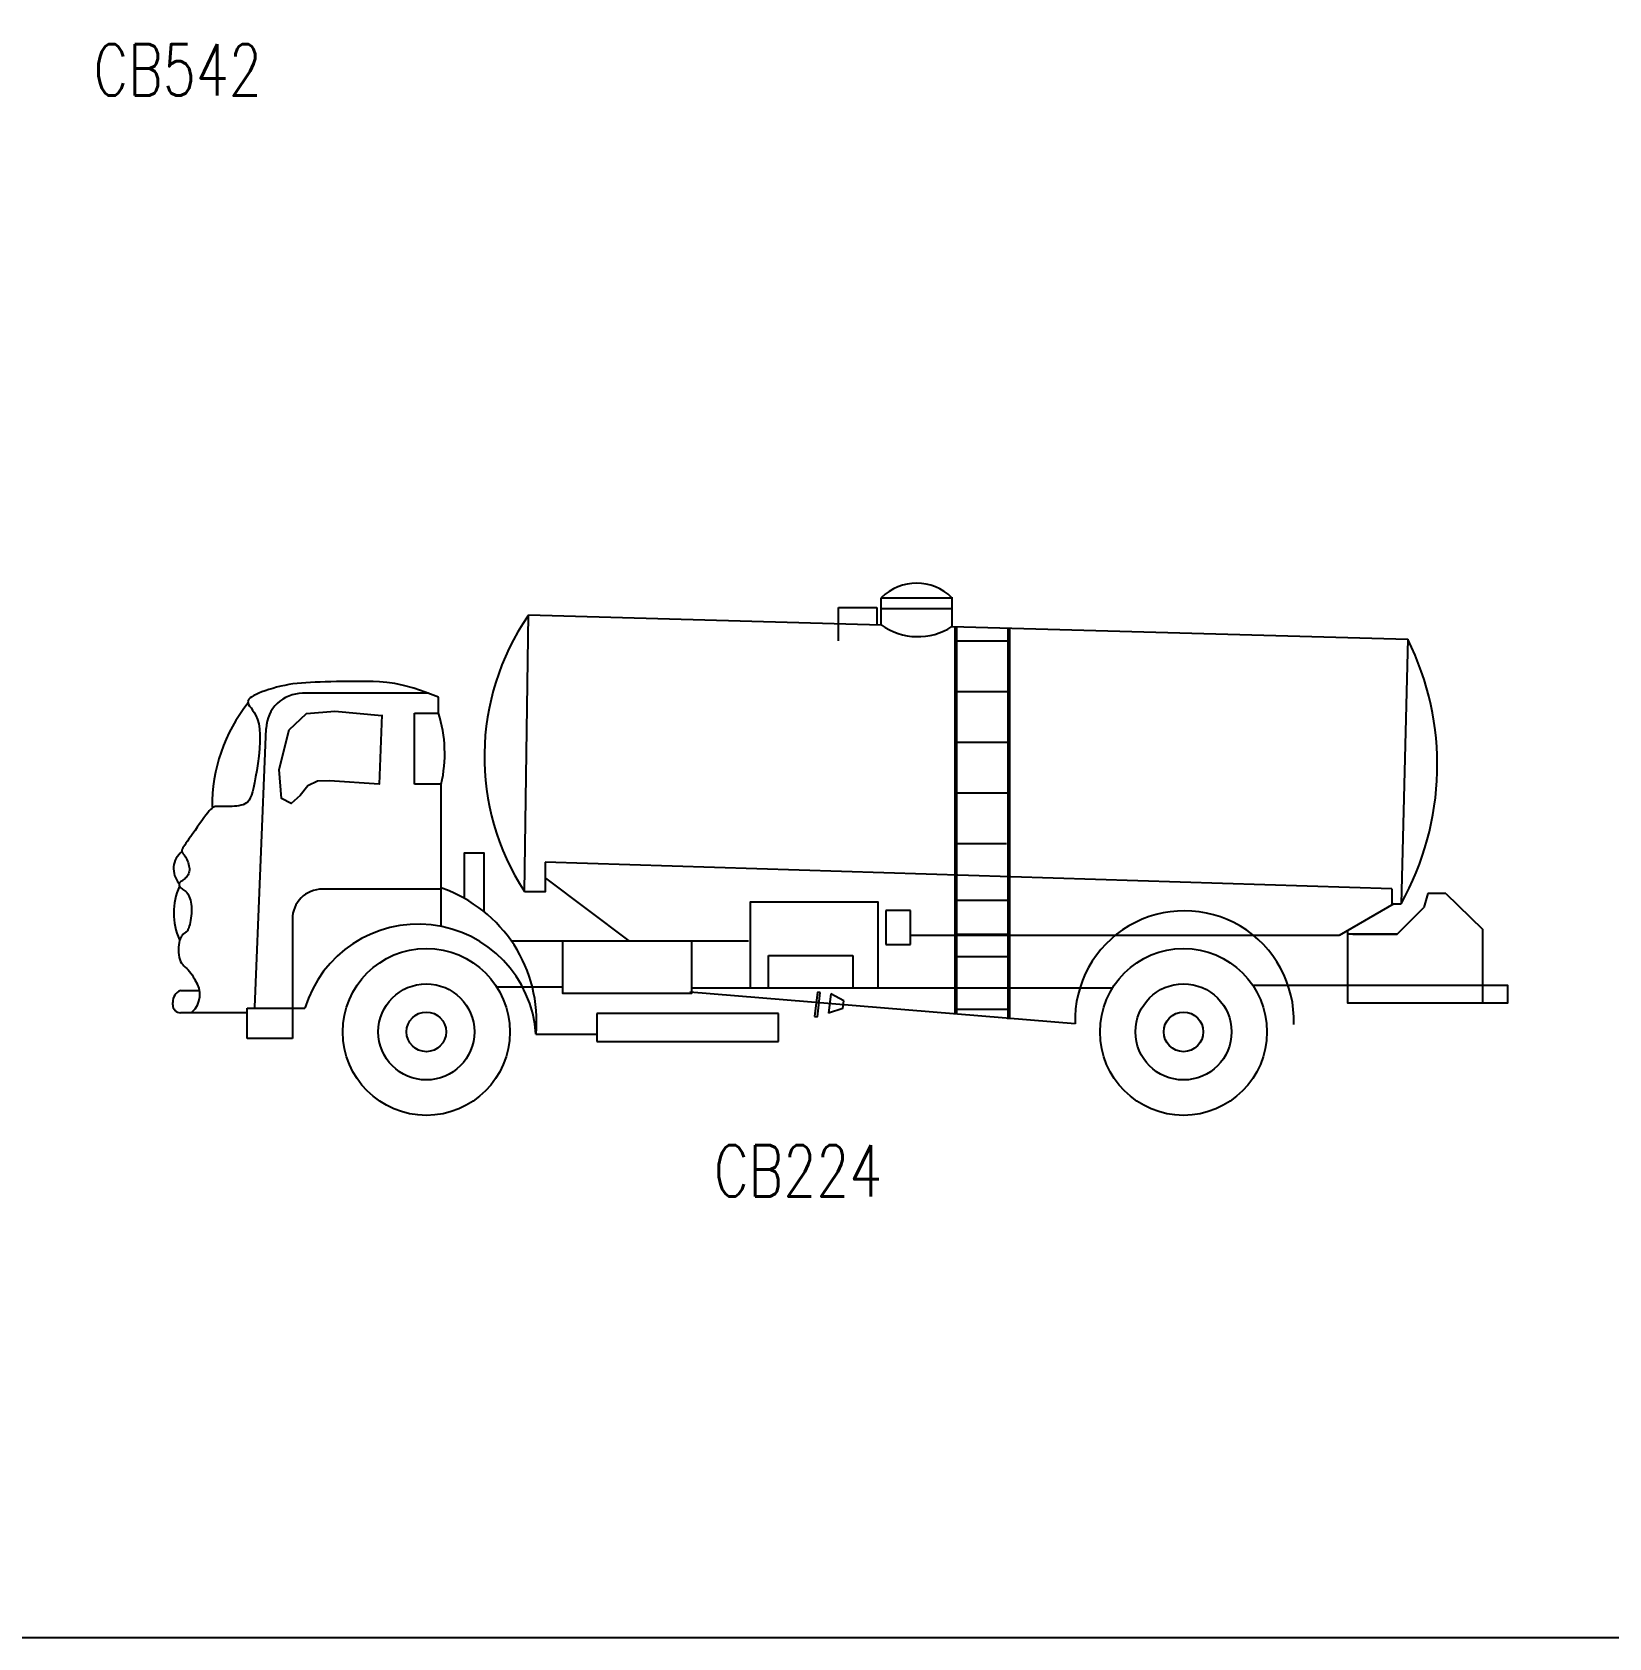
# Model space of a CAD drawing. Extents: x 2 to 154, y 3 to 64.
# Drawn here: x 73.47 to 84.99, y 2.8 to 14.53 of the extents above; entities that cross this region are included whole.
import ezdxf
from ezdxf.enums import TextEntityAlignment as Align

# ---------------------------------------------------------------- set-up
doc = ezdxf.new("R2010")
doc.units = 0
doc.header["$LTSCALE"] = 1000
doc.header["$MEASUREMENT"] = 0
doc.layers.get('0').update_dxf_attribs({"linetype": 'CONTINUOUS'})
doc.styles.add('L', font='ROMANS.SHX', dxfattribs={"height": 250})

# ---------------------------------------------------------------- blocks, each defined once
blk = doc.blocks.new('BORDER')
for p, q in [((1, 1), (0, 1)), ((0, 1), (0, 0)), ((1, 0), (1, 1)), ((0, 0), (1, 0))]:
    blk.add_line(p, q)
blk = doc.blocks.new('C50')
for p, q in [((3.2321, 2.3721), (3.2321, 2.5035)), ((3.2321, 2.5035), (3.5766, 2.5035)), ((3.0243, 2.2937), (3.0243, 2.4552)), ((3.0243, 2.4552), (3.2107, 2.4552)), ((3.2107, 2.4552), (3.2107, 2.3727)), ((3.2321, 2.451), (3.5766, 2.451)), ((1.4935, 1.0731), (1.513, 2.4195)), ((1.513, 2.4195), (3.2321, 2.3721)), ((3.5766, 2.3626), (5.797, 2.3014)), ((3.5909, 2.362), (3.5909, 0.4755)), ((3.5994, 2.362), (3.5994, 0.4755)), ((3.8487, 2.3551), (3.8487, 0.4501)), ((3.8573, 2.3551), (3.8573, 0.4501)), ((3.5994, 2.2939), (3.8503, 2.2939)), ((5.797, 2.3014), (5.7647, 1.0132)), ((0.1998, 2.0384), (0.1864, 2.0325)), ((0.2148, 2.0444), (0.1998, 2.0384)), ((0.2312, 2.0504), (0.2148, 2.0444)), ((0.2488, 2.0563), (0.2312, 2.0504)), ((0.2673, 2.062), (0.2488, 2.0563)), ((0.2865, 2.0673), (0.2673, 2.062)), ((0.3061, 2.0722), (0.2865, 2.0673)), ((0.326, 2.0765), (0.3061, 2.0722)), ((0.3459, 2.0802), (0.326, 2.0765)), ((0.366, 2.0833), (0.3459, 2.0802)), ((0.3864, 2.0859), (0.366, 2.0833)), ((0.4072, 2.0879), (0.3864, 2.0859)), ((0.4287, 2.0896), (0.4072, 2.0879)), ((1.0259, 2.0379), (0.413, 2.0379)), ((0.4509, 2.091), (0.4287, 2.0896)), ((0.474, 2.0921), (0.4509, 2.091)), ((0.4982, 2.093), (0.474, 2.0921)), ((0.5236, 2.0938), (0.4982, 2.093)), ((0.5501, 2.0945), (0.5236, 2.0938)), ((0.5775, 2.0951), (0.5501, 2.0945)), ((0.6058, 2.0955), (0.5775, 2.0951)), ((0.6348, 2.0958), (0.6058, 2.0955)), ((0.6645, 2.0959), (0.6348, 2.0958)), ((0.6946, 2.096), (0.6645, 2.0959)), ((0.7251, 2.0959), (0.6946, 2.096)), ((0.7561, 2.0955), (0.7251, 2.0959)), ((0.7884, 2.0942), (0.7561, 2.0955)), ((0.8232, 2.0911), (0.7884, 2.0942)), ((0.8618, 2.0853), (0.8232, 2.0911)), ((0.9051, 2.076), (0.8618, 2.0853)), ((0.9543, 2.0624), (0.9051, 2.076)), ((1.0107, 2.0436), (0.9543, 2.0624)), ((1.0753, 2.0188), (1.0107, 2.0436)), ((3.5994, 2.047), (3.8486, 2.047)), ((0.1481, 2.0037), (0.1466, 1.9975)), ((0.1466, 1.9975), (0.1472, 1.9908)), ((0.1472, 1.9908), (0.15, 1.9837)), ((0.1517, 2.0097), (0.1481, 2.0037)), ((0.15, 1.9837), (0.155, 1.9759)), ((0.1574, 2.0154), (0.1517, 2.0097)), ((0.155, 1.9759), (0.1616, 1.9669)), ((0.1651, 2.0211), (0.1574, 2.0154)), ((0.1616, 1.9669), (0.1694, 1.9565)), ((0.1748, 2.0267), (0.1651, 2.0211)), ((0.1694, 1.9565), (0.1776, 1.944)), ((0.1864, 2.0325), (0.1748, 2.0267)), ((1.0753, 1.9412), (1.0753, 2.0188)), ((0.1776, 1.944), (0.1856, 1.9291)), ((0.1856, 1.9291), (0.193, 1.9111)), ((0.193, 1.9111), (0.1991, 1.8898)), ((0.1991, 1.8898), (0.2033, 1.8646)), ((0.9586, 1.5961), (0.9586, 1.9412)), ((0.9586, 1.9412), (1.0753, 1.9412)), ((0.1798, 0.5098), (0.2352, 1.8672)), ((0.205, 1.8027), (0.2029, 1.7681)), ((0.2033, 1.8646), (0.2052, 1.8353)), ((0.2052, 1.8353), (0.205, 1.8027)), ((3.5994, 1.8002), (3.8487, 1.8002)), ((0.1995, 1.7324), (0.195, 1.6968)), ((0.2029, 1.7681), (0.1995, 1.7324)), ((0.1898, 1.6625), (0.1843, 1.6306)), ((0.195, 1.6968), (0.1898, 1.6625)), ((0.1736, 1.5779), (0.1685, 1.5579)), ((0.1788, 1.6021), (0.1736, 1.5779)), ((0.1843, 1.6306), (0.1788, 1.6021)), ((1.0886, 1.5961), (0.9586, 1.5961)), ((1.0886, 0.9025), (1.0886, 1.5961)), ((-0.0122, 1.486), (-0.0164, 1.4852)), ((-0.0076, 1.4864), (-0.0122, 1.486)), ((-0.0026, 1.4866), (-0.0076, 1.4864)), ((0.0029, 1.4866), (-0.0026, 1.4866)), ((0.0091, 1.4866), (0.0029, 1.4866)), ((0.0158, 1.4865), (0.0091, 1.4866)), ((0.0232, 1.4864), (0.0158, 1.4865)), ((0.0312, 1.4863), (0.0232, 1.4864)), ((0.0399, 1.4863), (0.0312, 1.4863)), ((0.0493, 1.4863), (0.0399, 1.4863)), ((0.0595, 1.4865), (0.0493, 1.4863)), ((0.0701, 1.4868), (0.0595, 1.4865)), ((0.081, 1.4875), (0.0701, 1.4868)), ((0.092, 1.4886), (0.081, 1.4875)), ((0.1028, 1.4902), (0.092, 1.4886)), ((0.1132, 1.4924), (0.1028, 1.4902)), ((0.1229, 1.4954), (0.1132, 1.4924)), ((0.1317, 1.4992), (0.1229, 1.4954)), ((0.1396, 1.5039), (0.1317, 1.4992)), ((0.1465, 1.5101), (0.1396, 1.5039)), ((0.1526, 1.5182), (0.1465, 1.5101)), ((0.1582, 1.5285), (0.1526, 1.5182)), ((0.1635, 1.5416), (0.1582, 1.5285)), ((0.1685, 1.5579), (0.1635, 1.5416)), ((3.5994, 1.5534), (3.8487, 1.5534)), ((-0.078, 1.4174), (-0.089, 1.402)), ((-0.0675, 1.4318), (-0.078, 1.4174)), ((-0.0577, 1.4449), (-0.0675, 1.4318)), ((-0.049, 1.4562), (-0.0577, 1.4449)), ((-0.0415, 1.4653), (-0.049, 1.4562)), ((-0.0352, 1.4723), (-0.0415, 1.4653)), ((-0.0298, 1.4775), (-0.0352, 1.4723)), ((-0.025, 1.4812), (-0.0298, 1.4775)), ((-0.0206, 1.4837), (-0.025, 1.4812)), ((-0.0164, 1.4852), (-0.0206, 1.4837)), ((-0.1318, 1.3413), (-0.1407, 1.3286)), ((-0.1219, 1.3554), (-0.1318, 1.3413)), ((-0.1112, 1.3705), (-0.1219, 1.3554)), ((-0.1002, 1.3862), (-0.1112, 1.3705)), ((-0.089, 1.402), (-0.1002, 1.3862)), ((-0.1746, 1.2744), (-0.1753, 1.2704)), ((-0.1753, 1.2704), (-0.1751, 1.267)), ((-0.1751, 1.267), (-0.1741, 1.264)), ((-0.1729, 1.2791), (-0.1746, 1.2744)), ((-0.1741, 1.264), (-0.1724, 1.2611)), ((-0.1701, 1.2846), (-0.1729, 1.2791)), ((-0.1724, 1.2611), (-0.1701, 1.2581)), ((-0.1663, 1.2911), (-0.1701, 1.2846)), ((-0.1701, 1.2581), (-0.1673, 1.2548)), ((-0.1673, 1.2548), (-0.1643, 1.2511)), ((-0.1614, 1.2987), (-0.1663, 1.2911)), ((-0.1555, 1.3074), (-0.1614, 1.2987)), ((-0.1486, 1.3173), (-0.1555, 1.3074)), ((-0.1407, 1.3286), (-0.1486, 1.3173)), ((3.5994, 1.3065), (3.8427, 1.3065)), ((-0.1643, 1.2511), (-0.161, 1.2466)), ((-0.161, 1.2466), (-0.1575, 1.2412)), ((-0.1575, 1.2412), (-0.1541, 1.2351)), ((-0.1541, 1.2351), (-0.1508, 1.2283)), ((-0.1508, 1.2283), (-0.1477, 1.2211)), ((-0.1477, 1.2211), (-0.1449, 1.2137)), ((-0.1449, 1.2137), (-0.1425, 1.206)), ((-0.1425, 1.206), (-0.1405, 1.1984)), ((-0.1405, 1.1984), (-0.1392, 1.191)), ((-0.1386, 1.1771), (-0.1393, 1.1707)), ((-0.1392, 1.191), (-0.1386, 1.1839)), ((-0.1386, 1.1839), (-0.1386, 1.1771)), ((5.7197, 1.0853), (1.5943, 1.2148)), ((-0.1884, 1.1081), (-0.1886, 1.1048)), ((-0.1886, 1.1048), (-0.188, 1.1015)), ((-0.1876, 1.1114), (-0.1884, 1.1081)), ((-0.188, 1.1015), (-0.1867, 1.0983)), ((-0.186, 1.1146), (-0.1876, 1.1114)), ((-0.1867, 1.0983), (-0.1846, 1.0951)), ((-0.1837, 1.1178), (-0.186, 1.1146)), ((-0.1846, 1.0951), (-0.1819, 1.092)), ((-0.1806, 1.1208), (-0.1837, 1.1178)), ((-0.177, 1.1238), (-0.1806, 1.1208)), ((-0.1729, 1.1268), (-0.177, 1.1238)), ((-0.1686, 1.1299), (-0.1729, 1.1268)), ((-0.1641, 1.1331), (-0.1686, 1.1299)), ((-0.1597, 1.1366), (-0.1641, 1.1331)), ((-0.1554, 1.1403), (-0.1597, 1.1366)), ((-0.1514, 1.1444), (-0.1554, 1.1403)), ((-0.1479, 1.1489), (-0.1514, 1.1444)), ((-0.1449, 1.1538), (-0.1479, 1.1489)), ((-0.1425, 1.1591), (-0.1449, 1.1538)), ((-0.1406, 1.1647), (-0.1425, 1.1591)), ((-0.1393, 1.1707), (-0.1406, 1.1647)), ((1.5956, 1.137), (2.003, 0.8317)), ((-0.1819, 1.092), (-0.1785, 1.0891)), ((-0.1785, 1.0891), (-0.1745, 1.0862)), ((-0.1745, 1.0862), (-0.1701, 1.0831)), ((-0.1701, 1.0831), (-0.1654, 1.0798)), ((-0.1654, 1.0798), (-0.1605, 1.0761)), ((-0.1605, 1.0761), (-0.1557, 1.0719)), ((-0.1557, 1.0719), (-0.151, 1.067)), ((-0.151, 1.067), (-0.1465, 1.0613)), ((-0.1465, 1.0613), (-0.1425, 1.0547)), ((-0.1425, 1.0547), (-0.1389, 1.0473)), ((-0.1389, 1.0473), (-0.1357, 1.0391)), ((-0.1357, 1.0391), (-0.133, 1.0302)), ((-0.133, 1.0302), (-0.1309, 1.0206)), ((-0.1309, 1.0206), (-0.1293, 1.0105)), ((1.0836, 1.0844), (0.5097, 1.0844)), ((3.5994, 1.0309), (3.8456, 1.0309)), ((5.7197, 1.0853), (5.7197, 1.0132)), ((5.8954, 1.0632), (5.875, 0.9952)), ((5.9824, 1.0632), (5.8954, 1.0632)), ((5.9824, 1.0632), (6.1615, 0.8886)), ((-0.1308, 0.9429), (-0.1326, 0.932)), ((-0.1294, 0.9542), (-0.1308, 0.9429)), ((-0.1283, 0.9657), (-0.1294, 0.9542)), ((-0.1293, 1.0105), (-0.1282, 0.9998)), ((-0.1277, 0.9773), (-0.1283, 0.9657)), ((-0.1282, 0.9998), (-0.1277, 0.9888)), ((-0.1277, 0.9888), (-0.1277, 0.9773)), ((5.7298, 1.0132), (5.4633, 0.8582)), ((5.7197, 1.0132), (5.7647, 1.0132)), ((5.746, 0.8648), (5.875, 0.9952)), ((-0.1707, 0.8626), (-0.1742, 0.8591)), ((-0.1671, 0.8655), (-0.1707, 0.8626)), ((-0.1636, 0.868), (-0.1671, 0.8655)), ((-0.1602, 0.8703), (-0.1636, 0.868)), ((-0.157, 0.8727), (-0.1602, 0.8703)), ((-0.1541, 0.8754), (-0.157, 0.8727)), ((-0.1513, 0.8784), (-0.1541, 0.8754)), ((-0.1486, 0.8819), (-0.1513, 0.8784)), ((-0.1461, 0.8861), (-0.1486, 0.8819)), ((-0.1436, 0.8911), (-0.1461, 0.8861)), ((-0.1413, 0.8971), (-0.1436, 0.8911)), ((-0.139, 0.9042), (-0.1413, 0.8971)), ((-0.1367, 0.9125), (-0.139, 0.9042)), ((-0.1346, 0.9218), (-0.1367, 0.9125)), ((-0.1326, 0.932), (-0.1346, 0.9218)), ((0.3631, 0.9377), (0.3631, 0.3571)), ((5.746, 0.8648), (5.5066, 0.8648)), ((5.5299, 0.8648), (5.746, 0.8648)), ((6.1615, 0.8886), (6.1615, 0.5291)), ((-0.1916, 0.8014), (-0.1921, 0.7887)), ((-0.1921, 0.7887), (-0.1918, 0.776)), ((-0.1905, 0.8135), (-0.1916, 0.8014)), ((-0.1888, 0.8247), (-0.1905, 0.8135)), ((-0.1866, 0.8345), (-0.1888, 0.8247)), ((-0.1839, 0.8427), (-0.1866, 0.8345)), ((-0.181, 0.8494), (-0.1839, 0.8427)), ((-0.1777, 0.8548), (-0.181, 0.8494)), ((-0.1742, 0.8591), (-0.1777, 0.8548)), ((1.4297, 0.8317), (2.5859, 0.8317)), ((5.4633, 0.8582), (3.3719, 0.8582)), ((-0.1918, 0.776), (-0.1907, 0.7635)), ((-0.1907, 0.7635), (-0.1887, 0.7518)), ((-0.1887, 0.7518), (-0.1857, 0.7411)), ((-0.1857, 0.7411), (-0.1817, 0.7319)), ((-0.1817, 0.7319), (-0.1769, 0.7238)), ((-0.1769, 0.7238), (-0.1713, 0.7167)), ((-0.1713, 0.7167), (-0.1651, 0.7101)), ((-0.1651, 0.7101), (-0.1586, 0.7038)), ((2.6824, 0.6014), (2.6824, 0.7614)), ((2.6824, 0.7614), (3.0943, 0.7614)), ((3.0943, 0.7614), (3.0943, 0.6014)), ((3.5994, 0.7556), (3.8509, 0.7556)), ((-0.1586, 0.7038), (-0.1518, 0.6976)), ((-0.1518, 0.6976), (-0.145, 0.691)), ((-0.145, 0.691), (-0.1383, 0.6838)), ((-0.1383, 0.6838), (-0.1318, 0.6757)), ((-0.1318, 0.6757), (-0.1256, 0.6669)), ((-0.1256, 0.6669), (-0.1197, 0.6576)), ((-0.1197, 0.6576), (-0.1142, 0.6478)), ((-0.1142, 0.6478), (-0.1103, 0.6402)), ((-0.182, 0.5908), (-0.0866, 0.5908)), ((4.1761, 0.4288), (2.2993, 0.5828)), ((2.9861, 0.5737), (2.9744, 0.4807)), ((-0.22, 0.5201), (-0.22, 0.5325)), ((-0.1497, 0.482), (-0.182, 0.482)), ((0.1432, 0.3571), (0.1432, 0.5038)), ((0.1432, 0.5038), (0.4241, 0.5038)), ((3.0451, 0.5031), (3.05, 0.5403)), ((3.5994, 0.4994), (3.8487, 0.4994)), ((0.3631, 0.3571), (0.1432, 0.3571)), ((1.55, 0.3772), (1.8461, 0.3772))]:
    blk.add_line(p, q)
for points in [[(3.5766, 2.5056), (3.5766, 2.3626)], [(0.7997, 1.9329), (0.7853, 1.5959), (0.5433, 1.612), (0.4863, 1.6101), (0.4386, 1.5867), (0.4003, 1.5395), (0.3573, 1.5018), (0.31, 1.5259), (0.2992, 1.6661), (0.3481, 1.8603), (0.4318, 1.9404), (0.5695, 1.9513), (0.7996, 1.9306)], [(1.2971, 0.976), (1.2971, 1.2595), (1.2001, 1.2595), (1.2001, 1.0396)], [(1.4935, 1.0731), (1.5956, 1.0731), (1.5956, 1.2152)], [(2.5952, 0.6014), (2.5952, 1.0231), (3.2154, 1.0231), (3.2154, 0.6014)], [(3.5994, 0.8649), (3.847, 0.8649)], [(5.0417, 0.6162), (6.2833, 0.6162), (6.2833, 0.5291), (5.5057, 0.5291), (5.5057, 0.8829)], [(1.6794, 0.8317), (1.6794, 0.5782), (2.3087, 0.5782), (2.3087, 0.8317)], [(1.3578, 0.6088), (1.6794, 0.6088)], [(2.309, 0.6041), (4.3597, 0.6041)], [(3.05, 0.5403), (2.9861, 0.5737)], [(0.1447, 0.482), (-0.1497, 0.482)], [(3.0451, 0.5031), (2.9744, 0.4807)]]:
    blk.add_lwpolyline(points)
for centre, radius in [((1.0158, 0.3889), 0.4066), ((4.7046, 0.3889), 0.4066), ((1.0158, 0.3889), 0.234), ((4.7046, 0.3889), 0.234), ((1.0158, 0.3889), 0.0964), ((4.7046, 0.3889), 0.0964)]:
    blk.add_circle(centre, radius)
for centre, radius, start, end in [((3.4043, 2.3287), 0.2454, 45.41683, 134.58317), ((2.507, 1.7308), 1.2082, 145.55203, 212.98066), ((3.4112, 2.6178), 0.304, 233.88898, 302.95169), ((4.5618, 1.6878), 1.3792, 330.715, 26.41596), ((0.413, 1.86), 0.1779, 90, 177.66288), ((0.7716, 1.4921), 0.7991, 141.38464, 180.67045), ((0.4489, 1.7442), 0.6566, 346.96461, 17.45722), ((-0.109, 1.1833), 0.1067, 128.26405, 220.92323), ((0.0967, 0.9682), 0.3118, 155.33873, 204.74514), ((0.5097, 0.9377), 0.1467, 90, 180), ((0.8653, 0.4391), 0.6876, 354.82899, 70.87894), ((4.709, 0.4456), 0.5331, 357.84073, 181.80507), ((0.9755, 0.3379), 0.5758, 3.90882, 163.26166), ((-0.2029, 0.5708), 0.1157, 311.57293, 36.86195), ((-0.1601, 0.535), 0.0599, 111.3997, 182.37761), ((-0.182, 0.5201), 0.038, 180, 270)]:
    blk.add_arc(centre, radius, start, end)
for p, xscale, yscale, zscale in [((3.2542, 0.8147), 0.1211319258964891, 0.164817992088073, 0.1211319258964891), ((1.8464, 0.3417), 0.8843866630503758, 0.1368603400120274, 0.8843866630503758)]:
    blk.add_blockref('BORDER', p, dxfattribs=dict(xscale=xscale, yscale=yscale, zscale=zscale))
at = {"xscale": 0.01332945600885858, "yscale": 0.1178641749461787, "zscale": 0.01332945600885858, "rotation": 353.0000000000005}
blk.add_blockref('BORDER', (2.9075, 0.4646), dxfattribs=at)
blk = doc.blocks.new('Cb224')
blk.add_blockref('C50', (-0.8844, -0.0196))

msp = doc.modelspace()

# ---------------------------------------------------------------- linework, layer by layer
at = {"color": 1, "linetype": 'ByBlock', "lineweight": -2}
msp.add_lwpolyline([(54.978, 64.4), (102.278, 64.4), (102.278, 2.8), (54.978, 2.8)], close=True, dxfattribs=at)

# ---------------------------------------------------------------- block references
at = {"color": 0, "linetype": 'ByBlock', "lineweight": -2, "xscale": 1.5, "yscale": 1.5, "zscale": 1.5}
msp.add_blockref('Cb224', (76.153, 6.673), dxfattribs=at)

# ---------------------------------------------------------------- texts
at = {"color": 0, "linetype": 'ByBlock', "lineweight": -2, "style": 'L', "width": 0.75}
for s, p in [('CB542', (74.533, 14.255)), ('CB224', (79.067, 6.213))]:
    msp.add_text(s, height=0.375, dxfattribs=at).set_placement(p, align=Align.MIDDLE)

doc.saveas('drawing.dxf')
